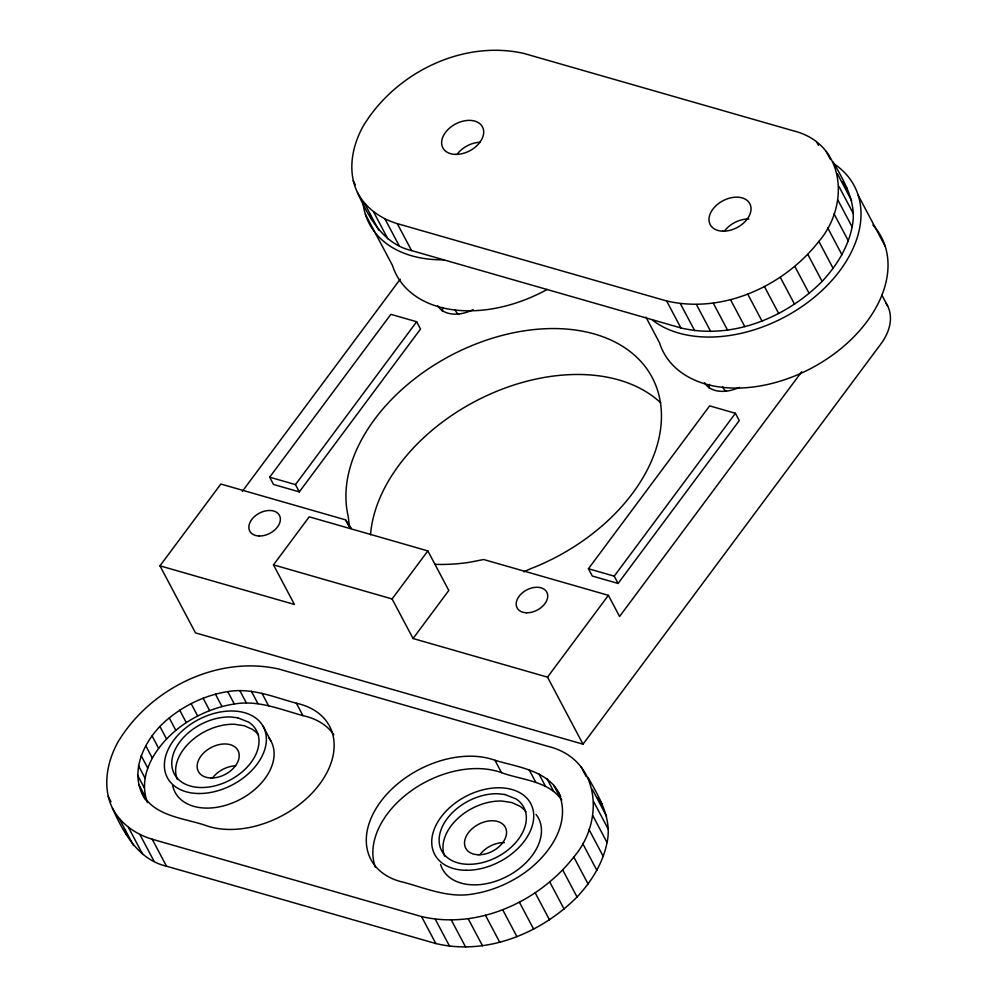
<?xml version="1.0" encoding="UTF-8"?>
<svg xmlns="http://www.w3.org/2000/svg" width="997" height="997" viewBox="0 0 997 997"><rect width="100%" height="100%" fill="white"/><g stroke="black" fill="none" stroke-linecap="round" stroke-linejoin="round"><path stroke-width="1.5" d="M145.525 799.843C126.769 771.79 145.786 736.422 169.278 717.952C186.078 704.318 206.354 694.946 227.777 691.619C251.394 687.444 274.063 697.127 296.383 703.246L302.938 715.634A84.197 56.991 -27.9 0 1 333.771 734.702M147.419 802.535C135.816 770.781 161.065 739.251 186.289 722.601C200.846 713.229 217.196 706.674 234.332 704.007C257.961 699.832 280.631 709.515 302.938 715.634M112.424 808.156C120.525 823.709 135.654 834.302 152.229 839.237L421.557 916.579C478.111 929.74 538.854 901.649 573.798 857.034C604.905 820.88 600.368 759.166 548.213 746.417L278.873 669.062C217.184 655.079 149.7 688.815 117.833 742.254C106.941 762.132 102.205 787.032 112.424 808.156C123.404 832.645 138.084 859.588 166.499 866.206L435.839 943.548C486.81 955.749 541.084 933.192 577.051 897.001C591.358 881.697 602.923 863.29 607.048 842.527C612.27 818.811 599.259 797.201 588.018 777.498M357.487 192.546C365.587 208.086 380.717 218.679 397.28 223.627L666.619 300.969C723.161 314.13 783.904 286.039 818.861 241.411C849.955 205.27 845.431 143.543 793.276 130.794L523.936 53.452C462.234 39.469 394.762 73.205 362.896 126.644C352.003 146.509 347.268 171.422 357.487 192.546C368.466 217.034 383.147 243.978 411.562 250.583L680.901 327.938C731.873 340.139 786.147 317.582 822.114 281.391C836.421 266.074 847.986 247.68 852.111 226.905C857.333 203.201 844.322 181.591 833.068 161.875M886.159 303.4A56.019 37.911 -27.9 0 1 880.837 344.015L583.008 744.186L195.474 632.883L159.969 565.835L220.848 484.043L345.573 519.861L351.243 528.248M242.259 491.446L400.233 279.197M269.664 477.189L390.874 314.342L416.659 321.744L420.522 329.035L299.312 491.882L273.527 484.48L269.664 477.189L295.461 484.592L299.312 491.882M295.461 484.592L416.659 321.744M159.969 565.835L294.427 604.456L273.477 564.875L309.232 516.832L427.85 550.905L448.812 590.473L413.057 638.516L547.515 677.137L583.008 744.186M413.057 638.516L392.095 598.948L427.85 550.905M588.442 568.739L709.64 405.879L735.425 413.294L739.288 420.572L618.09 583.432L592.293 576.029L588.442 568.739L614.227 576.141L618.09 583.432M614.227 576.141L735.425 413.294M547.515 677.137L608.382 595.334L483.657 559.516L469.699 562.271A167.272 113.222 -27.9 0 1 434.804 564.314M801.713 371.756L619.573 616.47L608.382 595.334M523.849 571.817L530.578 568.739A168.044 113.745 -27.9 0 0 659.142 396.008A168.044 113.745 -27.9 0 0 476.778 343.641A168.044 113.745 -27.9 0 0 348.227 516.371L349.299 525.693L350.533 528.447M273.477 564.875L392.095 598.948M558.557 792.69C572.565 824.98 546.805 858.442 520.696 875.441C506.152 884.813 489.789 891.368 472.665 894.035C449.036 898.21 426.367 888.514 404.059 882.407A84.197 56.991 -27.9 0 1 380.729 801.588A84.197 56.991 -27.9 0 1 494.961 760.275C518.44 767.403 550.182 770.519 560.75 796.815M375.47 867.44A84.197 56.991 -27.9 0 1 408.907 792.515A84.197 56.991 -27.9 0 1 501.516 772.663C521.767 780.115 548.35 780.688 561.847 800.093M842.801 181.89L847.35 188.844M597.739 797.5L602.288 804.454M141.873 792.964C153.862 816.381 183.523 817.914 205.482 825.379A84.197 56.991 -27.9 0 0 319.701 784.066A84.197 56.991 -27.9 0 0 296.383 703.246M858.218 195.337L885.224 246.359M826.239 151.444L830.526 159.532M837.343 173.64L851.625 200.609M817.017 142.583L818.437 145.275M838.938 186.427L853.22 213.395M837.829 199.936L852.111 226.905M881.921 295.187L887.642 305.992M834.04 213.832L848.322 240.8M827.66 227.777L841.942 254.746M818.861 241.411L833.131 268.38M807.832 254.422L822.114 281.391M794.871 266.473L809.153 293.43M780.277 277.266L794.559 304.235M764.437 286.538L778.707 313.507M747.713 294.078L761.982 321.034M730.514 299.673L744.796 326.63M713.291 303.2L727.573 330.169M696.454 304.571L710.736 331.54M680.415 303.749L694.697 330.717M666.619 300.969L680.901 327.938M645.931 317.121L659.441 342.632A123.242 83.412 -27.9 0 0 814.038 366.771A123.242 83.412 -27.9 0 0 872.911 225.01M397.28 223.627L411.562 250.583M384.942 218.891L399.224 245.86M373.539 211.838L387.821 238.806M353.212 180.781L355.356 184.831M364.316 202.977L378.598 229.946M365.413 214.355L392.432 265.364A123.242 83.412 -27.9 0 0 547.179 289.417M581.176 767.054L586.174 776.489M592.28 789.25L606.562 816.219M593.876 802.049L608.158 829.006M592.766 815.558L607.048 842.527M588.978 829.454L603.26 856.423M553.659 785.2L560.214 797.6M582.609 843.387L596.879 870.356M547.041 778.856L553.597 791.244M538.866 773.797L545.434 786.184M529.345 770.145L535.9 782.533M573.798 857.034L588.08 884.003M562.769 870.032L577.051 897.001M494.961 760.275L501.516 772.663M549.808 882.083L564.09 909.052M349.299 525.693L350.732 528.398M345.573 519.861L349.075 526.466M535.227 892.876L549.497 919.845M519.375 902.16L533.644 929.129M502.65 909.688L516.92 936.657M485.464 915.283L499.734 942.252M468.229 918.81L482.511 945.779M451.392 920.181L465.674 947.15M435.353 919.359L449.635 946.327M421.557 916.579L435.839 943.548M261.999 693.364L268.554 705.751M251.356 691.22L257.911 703.608M263.083 726.24L270.81 740.808M239.853 690.634L246.409 703.022M227.777 691.619L234.332 704.007M215.427 694.149L221.982 706.537M203.101 698.162L209.657 710.549M191.1 703.558L197.668 715.946M179.734 710.213L186.289 722.601M169.278 717.952L175.833 730.34M159.981 726.601L166.536 738.989M152.08 735.923L158.635 748.311M145.761 745.706L152.317 758.094M141.188 755.701L147.743 768.089M138.471 765.659L145.026 778.059M137.673 775.354L144.229 787.742M138.82 784.527L145.375 796.915M152.229 839.237L166.499 866.206M139.879 834.514L154.161 861.47M128.488 827.448L142.758 854.417M108.15 796.391L111.016 801.787M119.254 818.599L133.536 845.556M369.862 214.28L371.756 219.502M124.799 829.89L126.706 835.125M443.777 259.793A123.242 83.412 -27.9 0 1 362.995 202.703M834.402 164.131A123.242 83.412 -27.9 0 1 816.78 295.187A123.242 83.412 -27.9 0 1 652.487 320.099M724.408 231.092A22.408 15.167 -27.9 0 1 748.847 219.016M457.062 154.311A22.408 15.167 -27.9 0 1 480.205 142.247M268.716 737.693A54.337 36.777 -27.9 0 1 238.32 800.354A54.337 36.777 -27.9 0 1 172.606 785.187M536.062 814.462A54.337 36.777 -27.9 0 1 507.311 876.288A54.337 36.777 -27.9 0 1 440.562 864.436M444.637 856.161A46.46 31.455 -27.9 0 1 457.037 819.185A46.46 31.455 -27.9 0 1 501.927 801.052L511.735 802.523L519.898 806.212A46.46 31.455 -27.9 0 1 525.918 811.82M479.906 854.678A22.408 15.167 -27.9 0 1 504.357 842.602M177.292 779.38A46.46 31.455 -27.9 0 1 189.692 742.416A46.46 31.455 -27.9 0 1 234.582 724.271L244.39 725.754L252.553 729.443A46.46 31.455 -27.9 0 1 258.572 735.051M212.56 777.897A22.408 15.167 -27.9 0 1 235.716 765.833M473.176 309.618A30.246 20.476 -27.9 0 1 437.695 305.668M739.512 387.31A30.807 20.85 -27.9 0 1 704.543 382.711M726.103 391.235A16.799 11.378 -27.9 0 1 722.663 386.612M370.523 534.728A168.044 113.745 -27.9 0 1 488.206 394.974A168.044 113.745 -27.9 0 1 660.712 402.863M458.757 314.466A16.799 11.378 -27.9 0 1 455.317 309.83M709.228 388.207A30.807 20.85 -27.9 0 1 709.54 384.368M442.419 311.288A30.246 20.476 -27.9 0 1 442.718 307.525M237.548 717.753L230.731 716.993A46.46 31.455 -27.9 0 0 171.771 763.154A46.46 31.455 -27.9 0 0 230.27 779.953A46.46 31.455 -27.9 0 0 248.702 722.152L237.548 717.753M504.893 794.522L498.076 793.762A46.46 31.455 -27.9 0 0 439.116 839.935A46.46 31.455 -27.9 0 0 497.615 856.735A46.46 31.455 -27.9 0 0 516.035 798.921L504.893 794.522M722.763 231.167A22.408 15.167 -27.9 0 0 750.741 206.142A22.408 15.167 -27.9 0 0 716.544 205.183A22.408 15.167 -27.9 0 0 722.763 231.167M455.417 154.398A22.408 15.167 -27.9 0 0 483.395 129.361A22.408 15.167 -27.9 0 0 449.198 128.401A22.408 15.167 -27.9 0 0 455.417 154.398M198.814 793.512A54.337 36.777 -27.9 0 0 265.451 732.022A54.337 36.777 -27.9 0 0 181.903 731.212A54.337 36.777 -27.9 0 0 198.814 793.512M466.16 870.294A54.337 36.777 -27.9 0 0 532.797 808.804A54.337 36.777 -27.9 0 0 449.248 807.994A54.337 36.777 -27.9 0 0 466.16 870.294M478.273 854.753A22.408 15.167 -27.9 0 0 506.252 829.728A22.408 15.167 -27.9 0 0 472.055 828.769A22.408 15.167 -27.9 0 0 478.273 854.753M210.928 777.984A22.408 15.167 -27.9 0 0 238.906 752.947A22.408 15.167 -27.9 0 0 204.709 751.987A22.408 15.167 -27.9 0 0 210.928 777.984M526.516 612.781A16.799 11.378 -27.9 0 0 547.503 594A16.799 11.378 -27.9 0 0 521.855 593.29A16.799 11.378 -27.9 0 0 526.516 612.781M259.17 536A16.799 11.378 -27.9 0 0 280.157 517.231A16.799 11.378 -27.9 0 0 254.509 516.508A16.799 11.378 -27.9 0 0 259.17 536"/></g></svg>
